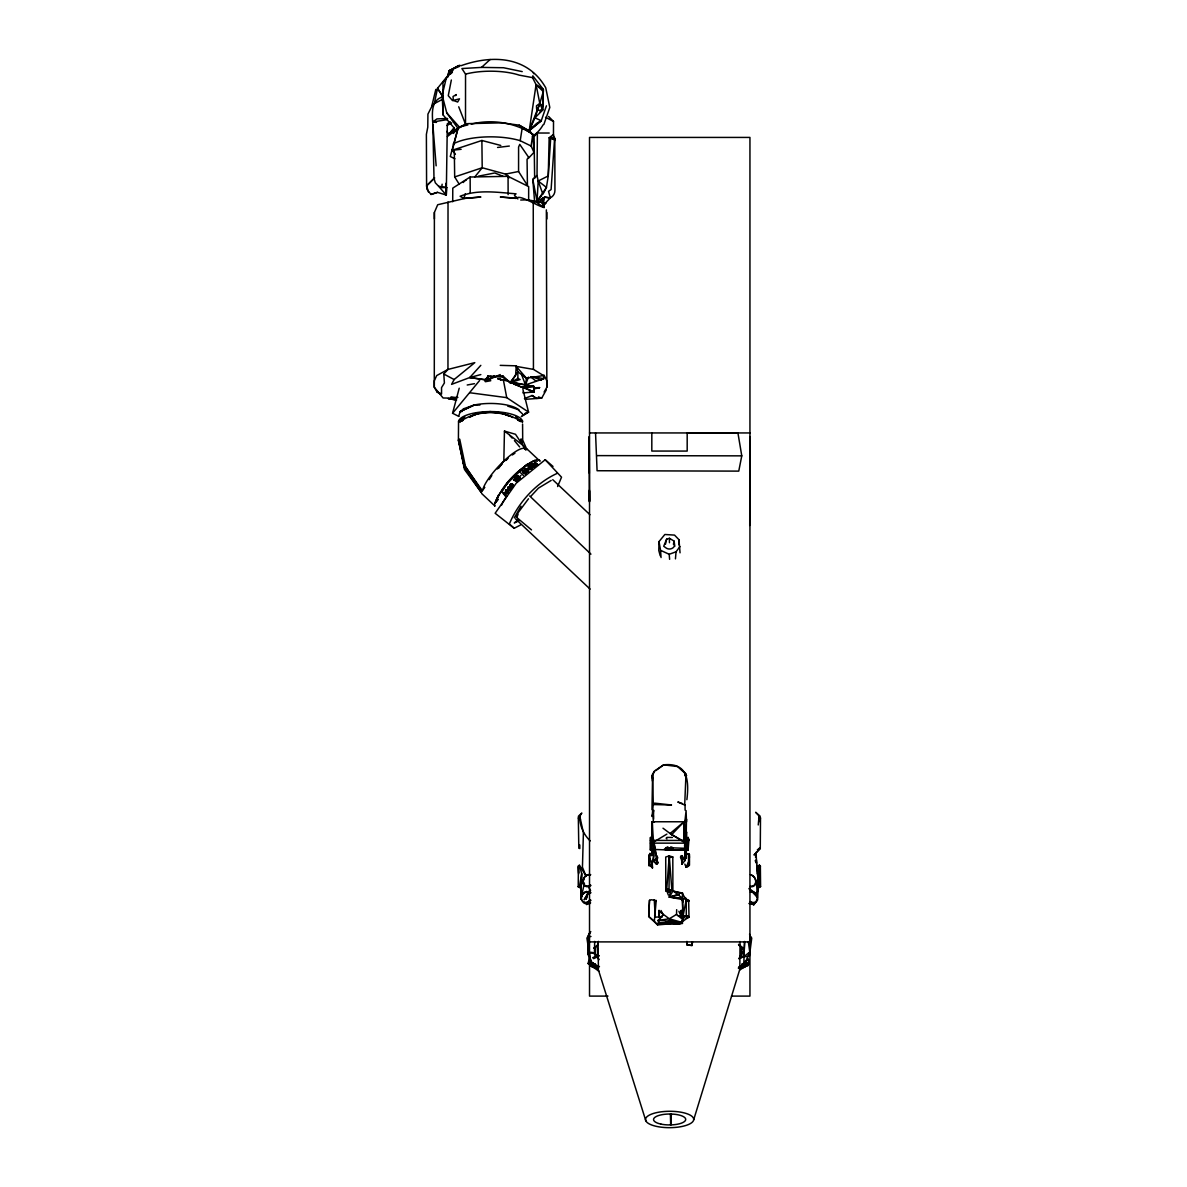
<?xml version="1.0" encoding="UTF-8"?>
<svg xmlns="http://www.w3.org/2000/svg" width="1187" height="1187" viewBox="0 0 1187 1187"><rect width="100%" height="100%" fill="white"/><g stroke="black" fill="none" stroke-linecap="round" stroke-linejoin="round"><path stroke-width="1.5" d="M436.148 165.824L432.854 124.635C432.32 114.516 430.213 100.138 443.018 96.785M520.707 200.024L527.547 199.817L541.806 202.354C553.379 217.087 520.336 192.724 516.701 198.17L514.49 195.38L516.019 193.822C497.665 192.383 477.53 189.252 460.126 196.256L463.894 198.392L480.898 197.027L465.022 198.407L437.691 204.743L434.383 212.473L434.294 387.259L437.098 392.051L440.258 393.921M448.018 202.027L447.959 369.439L443.79 374.009L444.398 382.971L441.534 387.63L441.549 394.069M447.41 136.505L459.503 127.187L465.512 124.16L465.541 74.128L461.891 68.549L481.521 67.407L503.525 67.733L522.221 71.606M518.571 171.507L518.585 147.069L519.743 144.369L528.556 157.203L527.058 159.399L527.429 185.395L518.571 171.507L505.499 174.103L482.204 167.753L454.68 176.937L459.117 184.059M528.645 200.455L528.66 186.596L508.066 176.344L470.141 177.011L452.781 188.11L452.707 201.731M528.274 158.479L533.972 152.351L532.815 134.161C515.203 122.632 491.626 118.804 471.254 124.175M544.091 392.066L546.851 387.259L546.361 209.876M649.972 855.337L649.972 853.423L649.972 864.314L652.464 867.934L652.242 862.637M650.461 840.426L650.461 850.189L650.461 837.428L650.461 840.426L688.875 840.455L688.089 837.428L688.875 840.455L688.089 850.204L687.881 844.016M651.826 432.929L651.811 451.06L687.184 451.075L687.184 432.943L737.973 433.196L741.771 455.853L738.759 471.12L597.076 470.735L595.548 432.929M649.972 865.308L652.464 867.934L651.989 862.949L653.711 855.886L653.607 843.705L652.064 843.423L652.078 821.76L654.482 821.805M656.411 862.222L656.396 864.225L656.663 862.222M669.438 542.711L669.438 538.304L666.619 539.18L663.726 546.257L666.604 548.335A5.623 5.282 -0.2 0 0 674.29 546.406L674.097 541.109L669.438 538.304M681.872 862.222L682.006 858.349L681.961 864.225L682.124 862.222M686.131 848.557L684.958 860.516L682.124 855.679L682.124 863.988L684.958 860.516L684.632 845.396C686.457 845.129 687.273 841.657 684.825 842.696L670.106 833.511L684.068 821.716L686.472 821.775L686.086 810.573L684.869 821.775L652.078 821.76L651.93 855.59L650.031 854.358M686.457 843.66L686.472 831.894L685.552 838.645M681.976 921.928L688.994 916.883L688.638 900.31L687.659 899.924M688.564 853.779L688.549 864.314L686.16 867.252L684.84 864.106M689.35 856.777L689.365 865.427L689.365 854.225L689.365 858.038M750.006 508.407L749.798 436.593L749.739 525.455L750.021 485.75M546.895 218.957L546.91 212.488M680.507 857.073L681.872 855.679L681.857 863.988L681.872 855.679L680.507 857.073L681.857 858.32L681.145 855.961M682.124 863.988L682.124 861.332M682.124 855.679L682.124 858.32L684.958 860.516M689.35 861.272L688.801 859.492M759.042 821.671L758.953 815.87L755.644 812.264L760.036 816.048L760.496 818.155L760.273 848.408L754.042 855.011L760.303 848.304L758.641 848.542M500.231 374.573L487.842 380.033L488.02 375.656M544.343 202.947L542.741 205.945L550.338 197.784A9.644 8.695 42.9 0 0 554.937 190.38L554.804 139.858L553.468 134.457L553.513 121.46L548.631 116.489M671.634 834.654L684.068 821.716L683.979 841.553L685.938 842.458L671.634 834.654L662.999 828.2M458.538 422.29L458.405 440.229L464.518 469.518L481.447 492.694L479.207 487.62M652.064 843.423L652.464 821.79M686.472 831.894L686.338 858.438L685.092 842.013M465.512 124.16L458.731 106.785M651.975 809.727L652.613 774.058L654.512 771.016L663.667 764.829C688.148 762.321 689.068 780.927 686.887 799.682M688.638 916.379L686.309 915.711L686.249 899.701L682.288 898.04L671.857 889.924L669.023 889.582L669.26 855.886L672.806 856.999L672.895 891.022L669.349 897.09L681.234 899.286L683.43 901.749M739.827 968.117L740.02 941.528M738.789 966.96L741.949 966.055L741.949 964.2L745.481 962.212M549.225 133.033L537.385 133.018L537.028 175.542L532.8 179.445L537.058 201.211L544.67 197.131L550.338 197.784L548.528 191.344L551.094 189.549L554.626 138.048L550.694 138.018L548.246 175.943L546.45 187.412L543.646 192.962M656.663 858.305L657.702 863.008L656.663 863.973L656.678 855.649L657.732 857.607L657.019 860.1M658.919 917.403L658.993 911.112L669.275 918.783L680.24 921.913L658.266 920.444L658.295 923.367L664.527 923.486L670.358 920.637L676.976 923.412L682.436 923.412L682.406 919.198L676.531 914.42L676.679 909.672M578.232 886.808L578.989 886.363L578.232 886.808L578.395 865.738L578.648 872.801M589.345 460.259L589.212 436.638L589.464 501.967M432.78 104.575L427.928 114.115L427.78 127.172L426.385 134.368L426.593 185.869L426.949 189.252L430.985 194.445L437.454 192.353L446.282 195.039L447.321 123.745L450.392 121.875M686.086 844.343L685.952 853.364L688.549 854.343M686.16 838.942L686.457 819.119L684.869 820.914M542.771 204.283L542.889 197.65M484.8 487.338L482.694 490.261A30.55 7.404 -46.8 0 1 503.837 461.031L504.445 431.089L515.499 434.279L525.707 449.65L522.517 444.65L520.989 438.908L522.072 444.68L504.445 431.089M542.741 110.05L543.364 89.47L532.829 75.849L532.518 77.615L536.079 84.603L539.788 103.477L542.741 110.05L534.966 117.795L529.15 130.718L532.815 134.932M594.687 941.41L594.42 953.977L592.387 952.464A3.531 1.246 -1.1 0 0 589.286 952.582L587.995 954.318L591.081 962.568L594.924 964.363L591.096 963.147L591.497 961.9L594.924 964.363C591.156 966.07 591.185 960.654 591.067 962.568L594.924 964.363L595.117 965.921L598.278 967.642L595.147 966.292L592.521 964.571L599.465 966.619M589.375 958.532L588.069 963.532L598.782 971.114L597.061 968.77M680.047 552.816L678.964 539.684L674.528 535.1L664.854 534.491L659.022 541.584L658.785 550.456L660.224 555.798M521.004 475.393L519.847 476.477M653.236 821.434L653.696 810.261L652.078 816.522L653.295 804.044L652.613 774.058M590.978 900.31L586.615 903.441L584.212 903.322L580.844 898.945L581.704 873.632L579.345 864.908L586.022 876.11L582.446 867.237L583.41 832.725L579.775 816.27L581.823 813.036L578.484 816.107L578.336 818.125L578.811 848.23L579.79 848.542L579.79 844.951M659.349 922.002L659.289 923.738L682.436 923.412M542.83 106.474L543.364 89.47L536.079 84.603L529.254 130.511L541.257 120.748L546.435 105.806M756.757 894.256L758.73 887.327L757.514 874.092L759.428 864.952L757.529 899.85L753.804 904.657L748.893 903.485M590.978 892.772L589.049 891.482L584.212 892.431L582.268 894.494L580.844 898.945L581.704 873.632L579.33 886.793L581.17 888.529L578.292 886.511L579.33 886.793M670.388 1114.074L670.685 1124.92L671.1 1113.836M655.832 770.571L663.667 764.829L677.48 766.535L685.982 774.058L684.691 805.023L677.807 801.982L682.51 803.614M744.531 941.469L743.863 962.271L745.154 962.954L749.769 952.004L750.555 936.78L751.742 938.042L749.383 956.307L743.878 956.677L738.715 958.666M458.642 422.246L458.583 421.103A32.153 10.668 0 0 1 490.186 411.577L504.979 413.343L490.186 412.186L475.483 413.447L490.186 411.577A32.153 10.668 0 0 1 522.443 420.881L522.399 422.023M657.613 924.91L654.349 921.32L656.203 900.547L651.114 899.746L649.497 900.31L648.71 916.483L657.613 924.91L680.581 922.937M590.206 840.915C583.633 834.654 579.39 825.188 579.775 816.27M589.865 932.819L587.372 938.175L588.589 954.763L587.253 937.626L589.331 933.383L588.589 954.763L588.989 936.706L589.331 933.383L590.8 931.632M652.227 850.07L651.93 855.59L652.301 852.162M553.468 134.457L549.151 137.766L548.246 175.943L538.186 180.988L537.058 201.211L546.45 187.412L538.186 180.988L537.028 175.542L532.8 179.445L534.699 202.799M540.011 111.949L542.385 109.397L542.593 105.702L539.788 103.477L543.305 91.592L536.079 84.603M685.463 837.25L686.457 819.119M744.664 942.359L743.878 956.677L749.769 952.004L748.285 941.588M438.611 186.27L446.282 195.039L446.727 187.516L438.611 186.27L435.317 182.798L433.997 178.362L432.854 124.635M654.675 915.919L655.224 906.942M508.377 491.566C508.956 488.821 505.751 496.76 507.101 489.667A1.766 1.602 75.9 0 1 507.635 489.934L505.692 490.335L506.166 492.531A1.632 1.424 70.5 0 0 506.612 492.783L508.125 492.323L507.991 491.032M649.497 900.31L648.71 916.483L654.349 921.32M670.685 1124.92L671.382 1114.044M510.692 488.999L510.825 488.124L509.638 489.919M669.023 889.582L666.738 889.197L669.513 890.369L670.329 892.238L665.773 890.814L665.729 857.029L669.26 855.886L666.738 889.197L665.773 890.814L670.329 892.238L669.349 897.09L674.572 897.565M758.241 824.95L759.057 816.3L758.656 818.422M520.781 472.96L523.482 475.497M675.448 558.869L676.041 551.792L680.003 546.524M682.451 893.915L682.436 892.921L682.748 917.61L686.249 899.701L682.213 893.44L669.513 890.369L671.857 889.924L669.26 855.886M689.068 859.002L689.365 855.901M504 493.347L505.35 495.973L502.546 492.753M755.555 857.385L756.074 852.4L756.594 863.335L755.199 860.709L756.445 859.952L757.514 874.092L756.742 865.115M670.269 921.424L670.358 920.637L676.976 923.412L670.269 921.424L660.18 924.302L664.527 923.486M680.759 917.314L681.293 910.399L681.308 915.756M442.128 184.208L441.742 187.62L446.727 187.516M742.765 967.657L748.181 965.417L745.54 965.639L749.012 963.874L748.359 958.784M739.011 944.629L741.667 946.974L740.673 955.861L741.43 956.351L740.777 958.043L739.635 957.39M590.488 902.877L589.212 902.817L590.488 902.877L589.969 903.544M507.116 489.697L505.514 491.477L505.662 490.365M749.012 963.874L747.958 963.384L744.783 965.239L746.712 963.429L745.288 961.069L747.187 963.77L739.546 969.067L739.976 969.69L745.154 966.767L742.112 967.539M454.933 158.776L450.274 156.506L458.019 128.404L467.633 123.641L501.908 122.84L519.179 125.169L529.15 130.718L541.257 120.748L534.966 117.795L539.788 103.477L536.465 105.806L536.628 108.996L539.299 110.465L542.385 109.397M692.511 941.929L692.051 945.475L687.095 945L686.917 941.514L687.095 945L692.051 945.475L691.784 941.81M458.523 421.608L462.099 420.05M684.632 845.396L684.825 842.696M533.972 152.351L531.093 146.016L532.815 134.161M592.565 957.835L595.399 956.396L595.236 946.885L598.189 944.689M523.155 387.778L513.674 383.905L534.046 391.977L533.913 386.472L514.431 382.704M531.093 146.016L520.218 140.704L522.235 127.721L530.812 132.291L519.179 125.169M531.346 468.731L530.203 466.461M526.182 471.447C530.5 473.287 528.274 467.812 524.936 468.717M596.764 956.292L595.399 956.396L595.236 946.885L593.856 948.294L598.278 944.941M526.286 472.649L526.271 472.411A2.018 1.751 16.5 0 0 526.078 471.936L525.856 473.598L523.615 473.153A4.14 3.739 12.1 0 0 524.075 473.42L525.811 473.554M456.535 398.194L443.092 397.986L434.294 387.259L434.294 380.804L436.697 375.582L447.959 369.439L474.8 362.643L454.117 379.543L451.594 384.365L469.755 377.54L487.798 380.003L485.186 380.864L487.812 376.665L494.074 376.635L494.549 375.804L487.842 380.033L485.186 380.864L484.86 379.365M590.028 893.114L588.337 891.986L586.215 898.989L588.337 891.986L586.23 891.882A5.623 4.57 -59.4 0 0 581.838 900.325A5.623 4.57 -59.4 0 0 590.028 899.701M451.342 80.004L448.256 95.702L452.529 100.598L459.473 98.847L457.663 102.023L453.33 100.465L453.048 96.488L456.312 94.589L455.63 95.628M660.224 923.338L676.086 923.367L671.56 922.892M589.301 962.568L588.989 964.141L591.675 966.53L595.785 968.31M434.234 104.085L437.499 88.342L447.766 75.701L449.131 70.76L458.063 65.938M447.796 77.007L449.131 70.76L459.414 65.285L460.957 65.73C492.264 54.617 527.607 55.878 545.738 87.779L549.804 107.438L543.854 124.516M673.415 544.269L674.097 541.109L674.824 546.272M520.425 471.358L517.206 473.094L506.478 484.014L516.864 472.93L527.354 464.265L517.206 473.094A32.153 7.805 -46.8 0 0 494.949 503.896L494.801 503.333M543.127 204.179L544.67 197.131L549.818 198.036M580.844 898.945L584.434 883.128M598.352 941.365L597.18 946.558L597.907 955.164L599.094 956.054L597.744 955.861M665.462 544.254L666.619 539.18M431.727 106.415L435.807 89.44M446.787 131.386L448.909 134.131L454.369 128.27L443.107 114.961L442.172 95.197L446.238 78.223M598.278 965.862L595.117 965.921L595.518 964.289M523.2 392.051L522.992 392.942L534.046 391.977L533.927 389.188M590.725 874.671A6.425 5.223 -59.4 0 0 583.989 877.831L583.025 881.377L583.618 884.003L585.369 885.725L588.262 886.051A5.95 4.837 -59.4 0 0 590.488 885.012M455.407 154.251L452.292 150.259L458.019 128.404L446.772 112.928L442.172 95.197M509.208 487.026L508.273 489.118L509.817 489.445L510.825 487.812L510.633 488.999M458.894 416.444L452.573 413.269L459.221 388.194M494.326 375.671L494.074 376.635L489.756 375.819M463.894 198.392L465.215 193.793M503.763 493.02L503.763 494.015L503.822 492.887M670.047 922.729L674.988 923.946L680.136 923.62L680.537 922.225M657.39 863.691L657.85 862.118L656.663 861.332M739.605 969.987L693.683 1119.801A24.081 8.19 -0.2 0 1 656.589 1126.404A24.081 8.19 -0.2 0 1 658.622 1112.219A24.081 8.19 -0.2 0 1 693.683 1119.801M507.873 487.605L508.095 489.459L509.965 489.771A1.825 1.677 89.2 0 0 510.336 489.489L510.499 489.296M458.612 416.296L460.215 411.577L463.776 408.714L474.236 405.019L479.949 405.034M676.531 914.42L669.275 918.783L658.266 920.444L658.533 919.643M508.303 487.694L509.312 489.608L510.825 488.124M508.244 487.694L508.333 489.103M672.317 922.566L674.988 923.946L680.359 923.011L673.059 922.937M528.482 377.11L525.47 384.9L510.202 382.689L502.472 377.051L494.074 376.635L502.695 375.745L510.202 382.689L520.099 379.528L517.918 378.445L510.202 382.689L517.799 371.798L516.241 366.397L533.438 369.38L543.483 375.537L543.705 378.787L525.47 384.9L521.612 374.632L517.799 371.798L517.918 378.445M539.788 103.477L529.254 130.511L536.583 123.478L541.257 120.748M525.604 471.328L525.084 470.853A3.769 3.249 17.6 0 0 524.669 470.556L522.918 470.393L522.488 471.788A2.226 2.003 12.3 0 0 522.74 472.248A4.496 4.065 11.7 0 0 523.096 472.663L523.571 473.034M529.862 468.791L531.969 468.598L530.737 466.506A3.769 2.73 28 0 0 530.352 466.209L528.675 465.883L528.289 467.114A2.226 1.721 25.2 0 0 528.645 467.693M531.553 468.45L530.945 467.233M687.763 842.206L688.875 839.372M516.849 517.369L518.096 514.223M495.543 502.546C502.546 484.533 517.428 469.369 534.491 460.526L537.281 461.328M528.037 469.369L529.476 468.746L528.393 469.577M505.172 492.501L503.971 492.664L503.837 493.985M494.638 503.659L498.555 494.964M686.16 867.252L688.564 865.308L688.549 866.228L686.16 867.252L688.549 861.881M498.125 499.49L494.949 503.273M506.003 490.513C504.95 493.584 509.015 488.94 506.211 490.276M585.666 897.491L584.138 899.835L588.337 891.986M512.918 486.344L513.185 485.453A1.677 1.602 -77.1 0 0 513.051 484.845L512.532 484.237M524.639 470.616L522.784 470.497L522.517 471.758A2.285 2.062 12.1 0 0 522.755 472.174A4.629 4.169 12.2 0 0 523.111 472.589M507.398 490.172L505.855 491.433M652.39 781.001L652.227 775.541L654.512 771.565M531.079 464.31C534.654 474.028 527.814 458.909 533.497 466.046M532.266 463.702C532.028 463.197 536.45 465.616 535.441 466.001M530.352 466.209L528.675 465.883L528.645 467.53A4.629 3.591 25.4 0 0 528.942 467.871L529.461 468.361A4.065 3.146 25.5 0 0 529.906 468.702L531.806 468.88L531.138 469.206M546.302 389.87L541.687 398.12L525.337 399.336M532.206 466.877C534.565 466.328 529.862 463.509 532.206 466.877L531.731 465.052M533.289 466.669L534.209 467.174L533.868 466.239M521.004 506.241L514.268 517.829L528.497 498.777M681.872 861.332L680.834 857.459L681.872 855.679M494.875 506.137L494.875 505.573M510.173 489.059L510.484 487.916M502.056 491.715L506.715 483.984M511.122 487.071L512.502 486.818A1.484 1.41 -78.6 0 1 511.671 487.145A1.588 1.499 -88.5 0 1 510.113 485.913L512.294 486.996L512.65 484.326M533.512 465.259L533.571 465.156A2.849 1.78 38.7 0 1 533.764 464.889L535.203 465.17M503.896 492.842L505.692 492.917M533.601 464.458C531.924 464.236 537.845 464.681 536.524 464.295M510.38 484.622C509.357 487.545 510.692 482.426 512.458 484.162A1.558 1.499 -76.9 0 0 511.731 483.925L510.633 484.281L512.413 484.148M525.737 473.064L524.506 473.331L525.411 473.301M739.976 969.69L741.519 967.242M489.163 479.652L491.819 475.512M528.853 466.239L529.862 466.387M655.565 901.541L656.203 900.547M510.707 484.8C513.956 480.913 508.63 490.543 512.502 484.726M510.647 484.815L510.633 486.18M676.16 923.59L681.753 923.1M527.933 471.313L527.562 469.696M522.621 470.72L522.814 472.248M528.007 471.194L526.716 469.102L527.562 469.696M557.608 486.551L561.525 477.189L545.189 459.74L516.256 483.139L495.142 513.259L514.179 528.274L520.455 525.04M681.546 921.513L685.448 915.756L688.994 916.883A3.531 1.142 0 0 1 687.614 917.788L686.027 918.011M461.698 411.755L463.776 408.714M512.858 486.418L512.888 484.622M538.008 465.081L534.892 462.233L538.082 464.963M498.54 468.331L503.837 461.031A30.55 7.404 -46.8 0 1 525.604 449.665M515.084 476.017L517.206 473.094A32.153 7.805 -46.8 0 1 540.13 461.135L540.13 461.135M506.537 494.282L504 492.635M494.801 503.585L498.006 499.223M515.069 475.987L517.206 473.094L520.485 471.387M510.455 484.459L510.173 484.904A1.499 1.439 -86.3 0 0 510.054 485.557L510.128 485.839M510.202 382.689L515.559 375.611L516.241 366.397L526.449 378.252L525.47 384.9L533.913 386.472L534.224 388.906L539.595 387.645L533.601 388.119L534.224 388.906L533.868 387.793L539.595 387.645M757.529 899.85L753.804 904.657L750.748 902.788M508.081 487.278L509.579 486.64L508.244 487.1M588.856 901.764L586.734 904.494L584.375 902.268M452.573 413.269L479.667 380.419M487.812 376.665L485.216 379.959L487.842 380.033M744.783 965.239L746.712 963.429L746.415 961.633L745.228 961.529M522.577 424.026L522.695 440.006L526.924 449.65M504.297 492.917L505.336 493.05M474.83 176.893L482.204 167.753L481.877 140.481L452.292 150.259L454.324 151.906L454.68 176.937M448.909 134.131L454.191 127.647M660.936 917.61L663.207 914.851L661.025 910.503M739.546 969.067L741.89 966.233M528.363 466.165L528.334 467.025M507.665 492.219L506.315 492.19L507.754 492.115M653.666 861.554L656.396 858.305L653.592 840.173L653.666 861.554L656.396 863.973L656.396 858.305M497.338 468.984L502.027 464.028M760.318 866.836L760.348 865.842L760.585 886.57L758.73 887.327L756.401 880.502L757.395 897.327L748.997 888.514L754.517 892.461L757.395 897.327L754.517 892.461M681.234 899.286L682.288 898.04L683.044 900.503M658.266 920.444L663.207 914.851M485.335 381.71L490.765 380.715L469.755 377.54L480.824 365.344M537.385 133.018L534.076 136.579L534.654 178.08M453.286 133.478L458.019 128.404L451.268 131.505M530.99 496.121L538.423 488.139L551.183 480.423M512.369 486.433L512.547 484.786M517.146 481.67L513.363 479.667L517.176 481.699L515.811 478.569L517.206 481.655M538.23 199.208L541.776 195.558M428.537 192.16L426.593 185.869L433.997 178.362M464.8 416.949L460.052 421.726L463.242 420.228M516.568 476.432L518.155 479.029L515.128 477.871L518.17 479.073L516.835 476.121L519.045 479.785L516.835 476.165M426.593 185.869L434.694 177.961M520.381 478.465L517.636 475.319L520.381 478.406M538.616 202.918L544.67 197.131M740.807 966.797L738.522 968.266L744.249 964.571L746.415 961.633M505.736 460.511L508.199 458.182M508.318 487.071L509.268 486.611M656.663 863.973L657.702 863.008M589.034 902.372L586.734 904.494L589.894 902.669M481.521 67.407L490.127 59.513M542.741 205.945L546.02 203.125M458.612 421.281L464.236 416.845M516.879 473.138L527.132 464.666L530.426 463.82M744.412 964.883L746.252 963.384L745.629 962.034L745.985 963.295L741.949 964.2M745.213 965.55L747.958 963.384M518.022 519.98L514.283 522.948L518.838 520.885M509.92 489.341L508.437 489.311M436.504 122.424L432.676 122.009L436.935 118.908L447.633 118.492M512.354 486.447L511.196 486.7M582.268 894.494L586.645 891.363M739.234 967.197L745.154 962.954M652.36 842.666L653.533 841.835L652.078 821.76L652.331 825.425M760.585 886.57L758.73 887.327L757.899 878.098M532.058 467.485L533.349 466.565M535.649 466.357L534.18 466.09L535.945 466.031A1.513 0.905 29.1 0 1 535.752 466.283L535.011 464.562M741.949 966.055L744.249 964.571M521.227 416.667L528.541 412.097L522.918 389.395M667.821 846.88L664.394 849.046L665.788 850.144L688.193 849.447M654.467 841.553L666.886 834.105M447.069 125.51L451.668 122.795M532.74 463.894L533.616 463.316M525.826 473.613L524.075 473.42A4.08 3.665 12.1 0 1 523.675 473.109M522.31 415.509L528.541 412.097L506.73 397.645L469.933 392.763M742.988 967.316L745.837 965.773M595.399 956.396L598.782 955.49M503.837 461.031L506.938 459.399M738.359 967.939L740.747 966.678M433.982 103.788L443.285 98.936M588.069 963.532L590.028 963.399L591.719 965.224M463.197 420.109L460.052 421.726C476.744 409.515 504.074 409.767 520.974 421.519L517.666 420.035M469.503 416.874C482.471 410.346 500.024 410.583 512.829 417.527M593.619 958.681L596.022 957.523M487.916 375.685L487.798 379.246M505.632 495.662L504.742 494.949M757.365 849.699L760.303 848.304M469.637 417.23L476.032 414.233M474.236 405.019L460.215 411.577L474.236 405.019A30.55 10.134 0 0 1 519.09 409.99M450.63 74.039L449.131 70.76L459.265 66.442M506.122 489.875L506.923 489.667M688.059 901.586L688.415 901.437A3.531 1.142 0 0 0 688.638 900.31M557.297 473.316C535.975 482.975 518.393 502.457 509.371 523.942L514.179 528.274M526.835 471.343L527.77 471.373M527.651 471.491L525.915 470.675M524.446 398.565L532.355 395.464L536.376 398.357L541.687 398.12L538.483 396.903M658.295 923.367L664.542 923.575L670.358 920.637L660.18 924.302M535.441 466.521L534.046 466.001L535.189 466.209M525.173 413.328L528.541 412.097M659.022 541.584L660.565 550.323L669.186 554.284L676.041 551.792M590.592 963.191L591.007 960.149L589.969 959.779M588.129 952.983L594.108 952.998L596.942 955.268M525.158 468.598L526.983 468.895M678.222 922.848L674.988 923.946L680.017 923.412M686.635 917.655L688.994 916.883M430.985 194.445L437.454 192.353M681.917 916.883L685.448 915.756L678.341 916.082M531.183 468.731L530.307 468.583M531.138 468.82L530.5 468.672M458.716 421.43L462.218 420.332M686.309 915.711L683.193 915.949L682.288 898.04L669.349 897.09L679.231 894.093M522.918 470.393L524.446 470.512M593.678 964.497L590.176 965.491L597.358 968.666L595.518 966.574M469.755 377.54L480.824 374.573M528.616 465.972L530.099 466.179M598.159 957.078L597.18 957.33L598.96 959.734L598.367 958.221M669.349 897.09L679.172 894.716M528.957 466.179L529.921 466.298M522.043 421.608L518.927 420.198M461.06 126.505L467.856 124.961M478.45 176.18L494.786 172.961L503.021 176.284M669.275 857.682L672.806 856.999M534.091 464.636L535.53 464.978M467.203 385.003L474.459 383.683M432.676 122.009L447.454 119.59M668.593 922.967L660.284 922.967M543.483 375.537L526.449 378.252L521.612 374.632M451.653 73.386L449.131 70.76L453.093 70.137L442.959 82.482L443.107 114.961M497.576 147.455L509.327 146.06M500.959 379.751L498.065 378.712L500.959 379.751L498.065 378.712L500.335 379.024M553.928 137.232L549.151 137.766L554.626 138.048L554.804 139.858L550.694 138.018L554.804 139.858M452.292 150.259L461.149 149.295M522.873 387.615L533.913 386.472L522.873 386.814M738.893 958.399L739.56 957.909M595.577 955.342L597.907 955.164M664.601 923.13L668.236 922.863M664.705 923.471L658.933 923.115M749.68 902.402L754.517 903.352M662.346 916.809L655.239 917.136L654.274 899.731M524.194 470.779L522.963 470.927L524.684 470.972M686.501 775.66L684.899 775.719L686.487 775.749L685.982 774.058M678.103 850.115L688.074 849.907L675.062 849.996M530.441 392.007L533.913 391.265M451.357 397.363L457.9 397.363M589.524 432.943L749.947 432.943M650.461 843.141L688.074 843.156M589.524 941.899L749.947 941.899M607.967 996.101L589.524 996.101L589.524 137.425L749.947 137.425L749.947 996.101L731.504 996.101M596.957 455.615L741.771 455.853M672.51 848.111A3.324 1.083 0 0 1 668.533 848.928A3.324 1.083 0 0 1 666.026 847.622L688.074 848.408M500.231 365.359L516.078 365.819M650.446 849.284L674.142 850.233M530.455 391.844L534.046 391.977L523.259 387.021M530.381 391.784L534.046 391.977M516.701 198.17L500.306 197.027L516.152 198.407M666.931 837.384L672.435 837.473M510.84 383.104L519.965 384.187L514.921 382.926M744.768 965.016L748.181 965.417M509.268 489.994L508.377 489.741M456.609 399.96L448.167 398.609L456.416 400.034M450.763 397.17L454.013 397.719M531.138 469.117L529.906 468.702M532.518 77.615L519.209 75.137A40.195 13.339 0 0 0 465.541 74.128M672.895 891.022L682.525 893.099M739.649 955.965L741.43 956.351M533.957 376.635L543.705 378.787M498.065 378.712L511.552 382.08M481.877 140.481L500.766 145.452M758.805 817.695L760.496 818.155M519.045 419.901L522.443 420.881L522.547 422.127M594.004 967.301L591.675 966.53L590.087 963.889M507.68 406.088L517.784 409.456L522.517 413.937M526.434 468.85L525.455 468.835L526.464 468.865M532.177 376.739L541.465 380.3M437.098 392.051L440.54 393.431M534.907 464.503L533.779 464.34L535.129 465.096M594.924 964.363L591.052 962.672L589.286 952.582M504.445 414.129L509.401 416.34M449.131 70.76L452.366 72.229M524.431 473.212L523.615 472.678M517.71 419.916L520.974 421.519L515.9 416.771M598.886 966.604L591.081 962.568L595.117 965.921M545.545 117.29L553.513 121.46M530.188 468.642L529.447 467.93M443.79 374.009L454.117 379.543M508.481 489.801L509.416 489.979A1.632 1.513 84.8 0 0 509.98 489.786M526.375 471.476L528.081 471.669L526.36 471.462A4.065 3.487 18.5 0 1 525.915 471.12M739.145 945.446L743.344 948.754L744.026 956.915M522.235 127.721L532.34 133.997M531.821 395.508L536.376 398.357M743.418 957.048L741.667 955.965L741.667 946.974M579.657 818.629L580.488 819.149L578.336 818.125M535.812 201.79L544.091 207.68L541.806 202.354M746.638 959.586L748.151 960.609M527.31 469.132L525.188 468.509L524.773 469.859A2.226 1.899 18.5 0 0 525.129 470.453M752.098 903.47L753.804 904.657L751.638 902.432M530.515 376.709L536.287 381.339M529.417 468.45L528.987 467.915A4.481 3.472 25.3 0 1 528.571 467.47M507.962 176.166L505.499 174.103L509.193 177.768M516.211 517.042L531.494 529.906M545.189 459.74L553.008 466.432M510.677 486.848L510.618 486.744A1.558 1.484 -87.9 0 1 510.143 485.913M738.522 944.348L743.344 948.754M526.82 448.805L539.521 460.764M552.756 479.696L589.984 514.743M515.44 518.793L590.087 589.093M481.67 493.54L494.727 505.84M529.669 496.003L590.933 554.136M666.115 838.141L666.931 838.927M589.019 963.043L591.393 965.328M525.529 471.254L526.064 472.011M527.636 469.31L528.289 470.2M525.114 471.328L525.826 472.411L525.292 471.61M515.633 196.716L517.873 198.956M504.505 494.578L504.134 493.05L504.03 494.029M509.772 435.481L512.101 438.048M514.431 440.614L519.654 446.95M446.772 112.928L459.503 127.187M685.433 897.684L688.415 901.437M508.095 489.37L508.081 487.353L508.021 489.37M673.014 848.26L672.51 847.622A3.324 1.083 0 0 0 670.714 846.88M595.711 967.138L598.782 971.114M749.872 936.617L751.163 938.353L749.546 934.154M583.01 883.158L583.618 884.003L582.951 880.487L583.989 877.831L583.01 883.158A6.425 5.223 -59.4 0 0 590.918 885.517M481.447 492.694L464.458 467.678L458.642 439.205L464.458 467.678L481.596 491.477M482.352 490.721L465.586 467.084L459.71 439.16M740.836 950.401L744.902 956.366M463.138 462.96L481.833 491.225M443.344 97.23L437.499 88.342L443.122 97.037M523.719 446.193L526.004 449.695M533.289 72.867L533.824 73.728M668.37 895.132L666.753 890.814M588.841 887.461L590.607 890.636M649.972 859.017L651.989 862.949M544.032 375.092L546.836 380.819L546.851 387.259M678.89 911.275L681.709 917.61M459.888 443.612L458.405 440.229L464.458 467.678M688.92 860.56L689.35 861.658M522.888 471.743L523.081 470.853L522.918 471.714M531.865 467.975L531.939 468.197A2.018 1.469 27.4 0 0 531.761 467.589M538.186 180.988L542.949 194.342M508.333 490.914L508.333 490.914A1.499 1.321 77.1 0 1 508.199 492.115M598.812 971.218L645.832 1120.78M550.783 137.647L550.976 138.419M591.111 961.633L591.467 963.058M679.839 922.299L680.136 923.62M528.556 470.794L528.497 470.482A2.018 1.662 21.6 0 0 528.319 470.111M503.347 379.781L506.73 397.645M653.592 840.173L656.396 855.664M681.293 910.399L682.11 916.631M658.993 911.112L659.378 914.183M684.573 772.218L684.899 774.77M652.227 775.541L652.598 778.939M685.478 848.557L685.952 853.364L685.685 844.417M445.718 183.391L446.282 195.039M502.695 375.745L502.828 377.347M669.186 554.284L669.616 559.329M660.565 550.323L661.055 557.549M659.393 915.77L659.052 910.266L659.082 917.462M653.533 841.835L653.607 843.705M653.414 815.528L653.533 819.164M684.068 821.716L684.617 841.924M578.455 866.807L578.648 873.914M598.085 941.692L598.411 969.364M680.819 856.628L680.834 857.459M759.428 864.952L759.591 886.719M685.062 804.712L685.107 810.202M589.271 458.464L589.345 473.287M589.42 489.979L589.464 501.107M470.141 177.011L470.215 193.362M681.427 911.082L681.442 915.934M508.066 176.344L508.125 194.638M434.383 212.473L434.397 218.912M678.964 539.684L678.964 544.818M589.494 490.973L589.509 501.552M533.245 202.013L533.438 369.38M543.097 124.783A39.394 35.506 42.9 0 1 532.473 136.312M463.242 182.531A28.132 9.333 0 0 1 466.313 179.934M453.108 144.028A43.4 14.407 0 0 1 520.218 140.704M588.989 936.706A3.531 1.246 -1.1 0 1 590.963 936.498M589.835 903.455A4.422 3.591 -59.4 0 1 586.853 902.491M750.392 892.016A5.623 4.585 59.3 0 1 757.38 898.158A5.623 4.585 59.3 0 1 750.377 901.541M750.214 886.674A6.425 5.238 59.3 0 0 755.748 883.187L755.793 880.517A6.425 5.238 59.3 0 0 750.451 874.641M750.688 874.953A5.95 4.837 59.3 0 1 755.733 881.644A5.95 4.837 59.3 0 1 750.466 886.081M583.722 878.528A5.95 4.837 -59.4 0 1 590.31 874.982M501.418 505.365A32.153 7.805 -46.8 0 1 506.76 496.181M506.033 492.293A1.602 1.395 69.8 0 1 505.647 491.626M512.339 454.962A27.494 6.677 -46.8 0 1 514.906 453.241M649.155 859.121C649.17 881.184 649.185 841.835 649.155 859.121M524.713 469.147L525.099 470.304A4.629 3.976 18.6 0 0 525.396 470.645L525.426 470.779A4.481 3.843 18.6 0 1 525.055 470.23A2.211 1.899 18.7 0 1 524.788 469.785L524.773 468.954M525.099 469.369L525.114 469.34M653.903 804.563L653.295 804.044L654.586 803.139L671.516 804.994L653.903 804.563M508.051 492.338L507.991 492.412A1.573 1.38 77.2 0 1 507.71 492.694L507.101 492.857A1.706 1.484 70.6 0 1 506.285 492.605A1.632 1.424 70.6 0 0 506.686 492.753L507.71 492.694A1.573 1.38 77.6 0 0 507.962 492.457L507.991 492.412M513.63 479.37L516.434 480.883L513.659 479.4M515.128 477.871L516.404 480.839L515.084 477.916M519.031 479.741L515.811 478.569L518.986 479.785M680.359 923.011L674.988 923.946L680.329 923.085M660.833 1124.074A16.069 5.46 -0.2 0 0 685.685 1119.727A16.069 5.46 -0.2 0 0 662.376 1114.623A16.069 5.46 -0.2 0 0 660.833 1124.074"/></g></svg>
